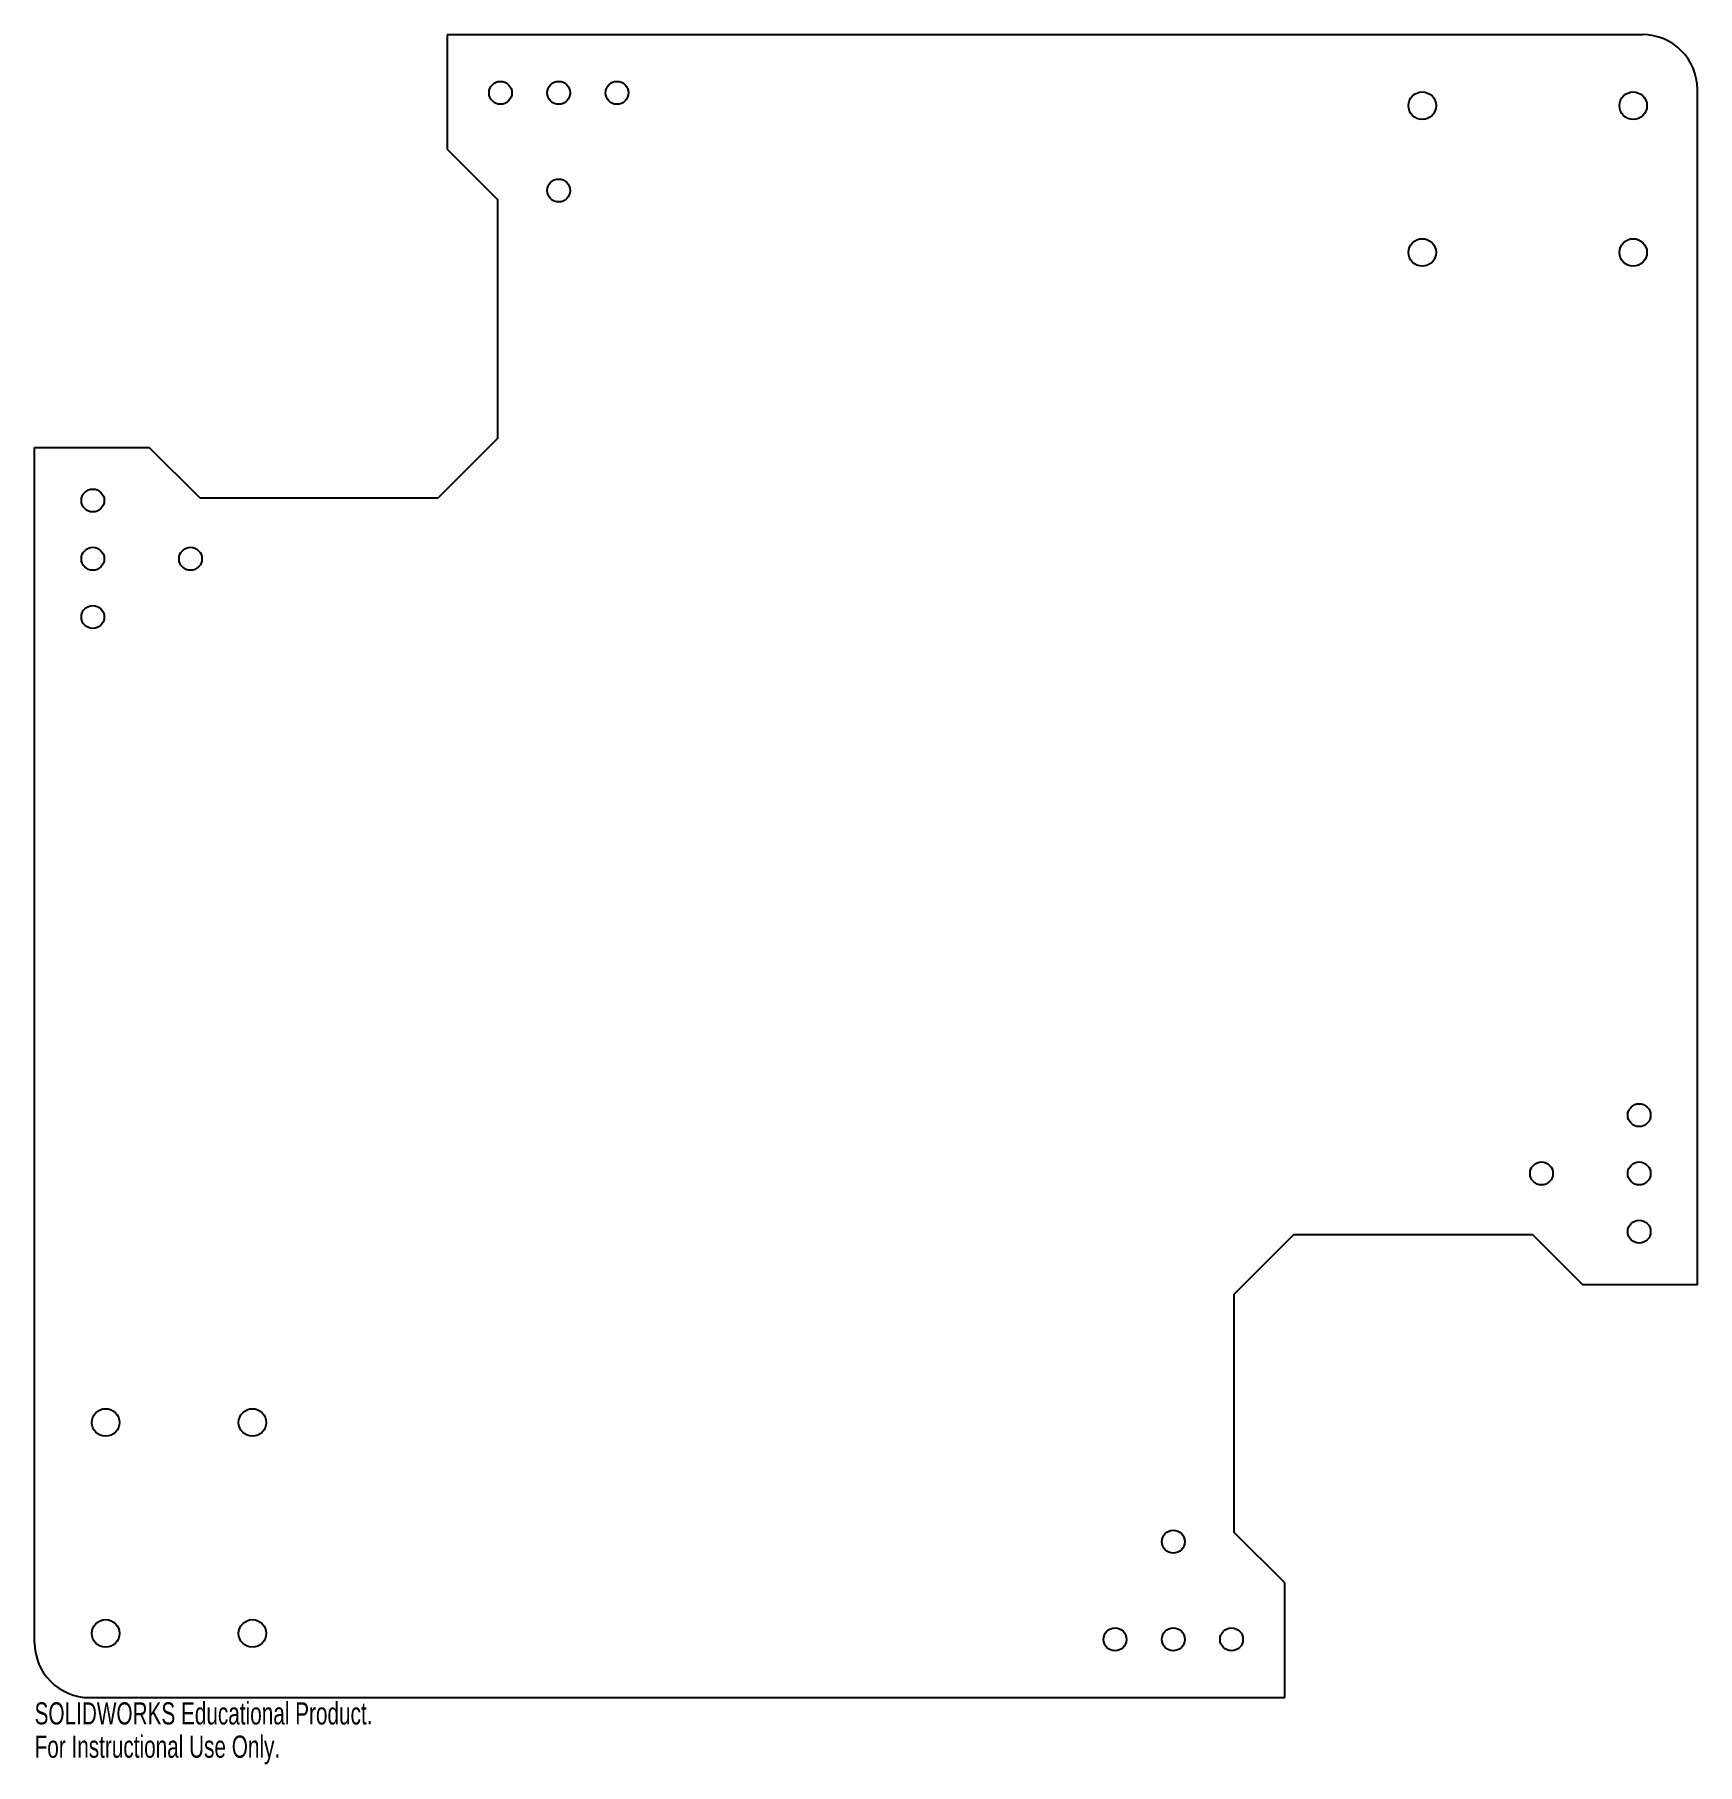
# Model space of a CAD drawing. Header units: millimetres. Extents: x 0 to 363, y -15 to 363.
import ezdxf

# ---------------------------------------------------------------- set-up
doc = ezdxf.new("R2010")
doc.units = ezdxf.units.MM
doc.styles.add('SLDTEXTSTYLE0', font='TXT', dxfattribs={"width": 0.7})

msp = doc.modelspace()

# ---------------------------------------------------------------- linework, layer by layer
at = {"color": 7, "linetype": 'Continuous', "lineweight": 25}
for p, q in [((90, 362.63), (350.63, 362.63)), ((90, 362.63), (90, 337.63)), ((362.63, 90), (362.63, 350.63)), ((90, 337.63), (101, 326.63)), ((101, 274.63), (101, 326.63)), ((0, 272.63), (25, 272.63)), ((0, 12), (0, 272.63)), ((36, 261.63), (25, 272.63)), ((101, 274.63), (88, 261.63)), ((36, 261.63), (88, 261.63)), ((261.63, 88), (274.63, 101)), ((274.63, 101), (326.63, 101)), ((326.63, 101), (337.63, 90)), ((261.63, 36), (261.63, 88)), ((362.63, 90), (337.63, 90)), ((272.63, 25), (261.63, 36)), ((272.63, 0), (272.63, 25)), ((12, 0), (272.63, 0))]:
    msp.add_line(p, q, dxfattribs=at)
for centre, radius in [((101.6, 349.93), 2.5), ((114.3, 349.93), 2.5), ((127, 349.93), 2.5), ((302.63, 347.13), 3), ((348.63, 347.13), 3), ((114.3, 328.63), 2.5), ((302.63, 315.13), 3), ((348.63, 315.13), 3), ((12.7, 261.03), 2.5), ((12.7, 248.33), 2.5), ((34, 248.33), 2.5), ((12.7, 235.63), 2.5), ((349.93, 127), 2.5), ((328.63, 114.3), 2.5), ((349.93, 114.3), 2.5), ((349.93, 101.6), 2.5), ((15.5, 60), 3), ((47.5, 60), 3), ((248.33, 34), 2.5), ((15.5, 14), 3), ((47.5, 14), 3), ((235.63, 12.7), 2.5), ((248.33, 12.7), 2.5), ((261.03, 12.7), 2.5)]:
    msp.add_circle(centre, radius, dxfattribs=at)
for centre, start, end in [((350.63, 350.63), 0, 90), ((12, 12), 180, 270)]:
    msp.add_arc(centre, 12, start, end, dxfattribs=at)

# ---------------------------------------------------------------- texts
at = {"color": 7, "linetype": 'Continuous', "char_height": 4.8336, "attachment_point": 1, "style": 'SLDTEXTSTYLE0'}
for s, insert in [('SOLIDWORKS Educational Product.', (0, -1.02)), ('For Instructional Use Only.', (0, -8.27))]:
    msp.add_mtext(s, dxfattribs=dict(at, insert=insert))

doc.saveas('drawing.dxf')
